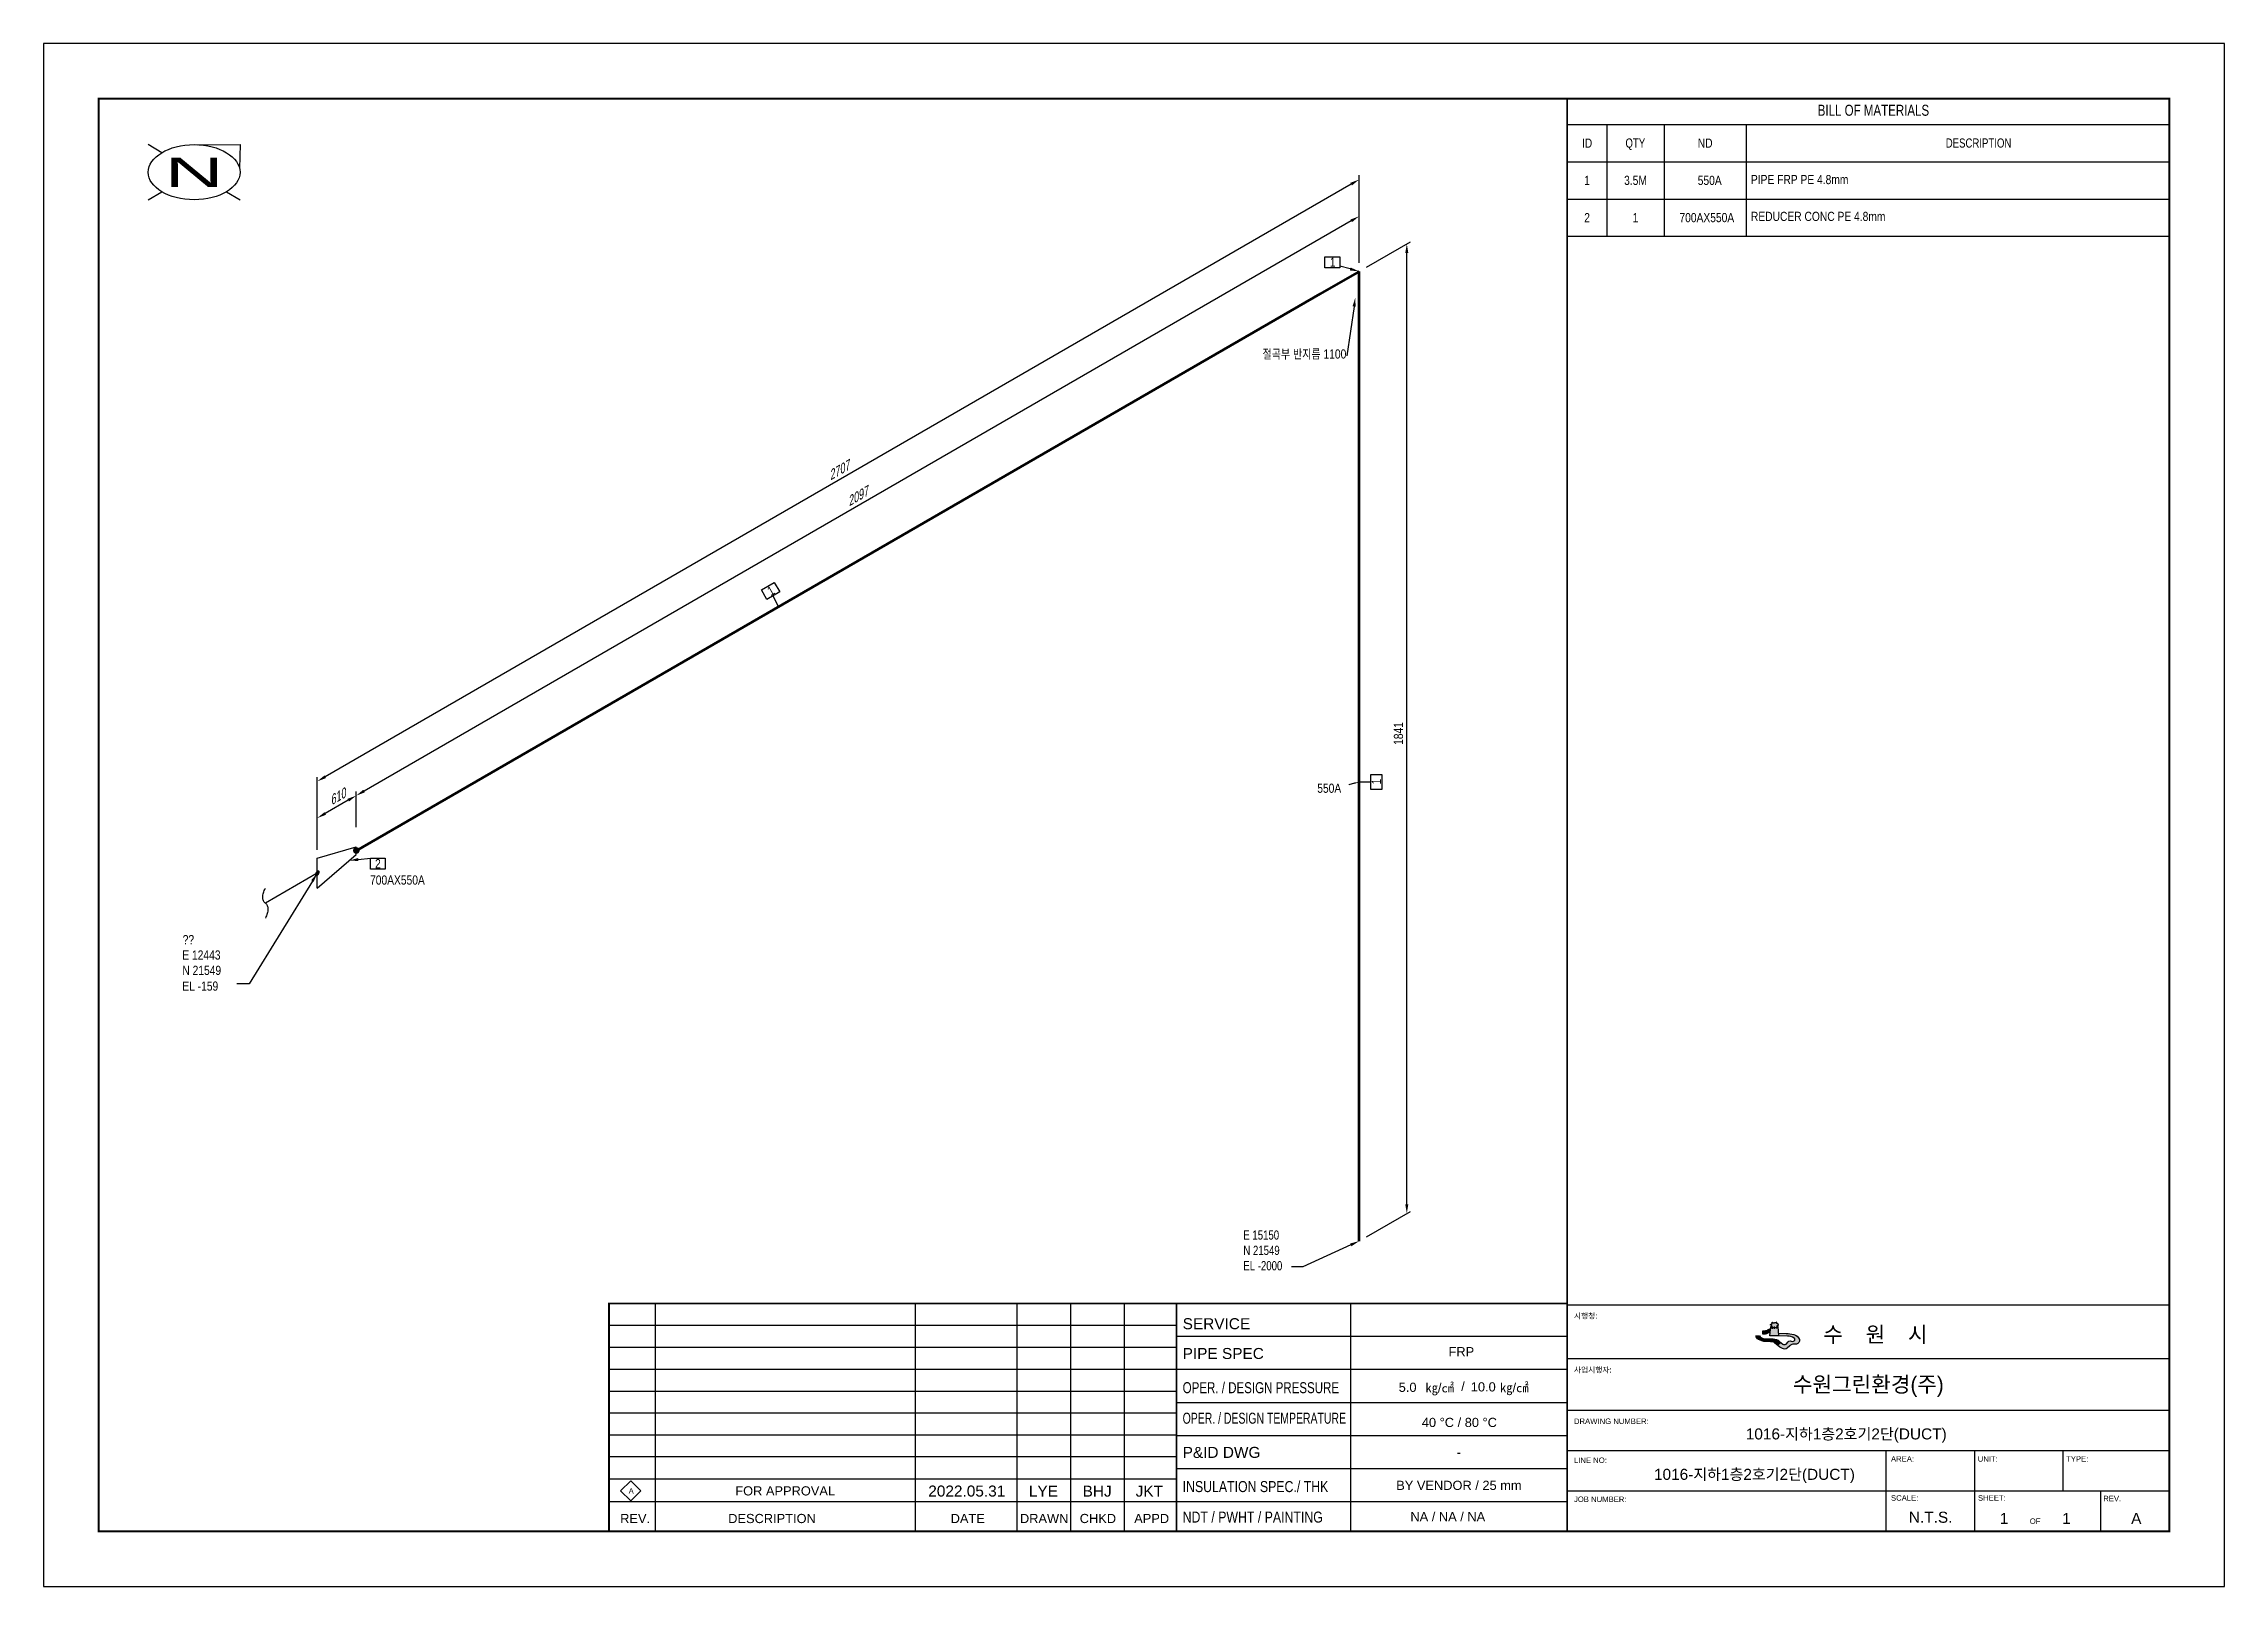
# Model space of a CAD drawing. Header units: millimetres. Extents: x 0 to 594, y 0 to 420.
import ezdxf
from ezdxf import colors
from ezdxf.entities.mleader import LeaderData, LeaderLine
from ezdxf.enums import TextEntityAlignment as Align
from ezdxf.math import Vec2, Vec3

# ---------------------------------------------------------------- set-up
doc = ezdxf.new("R2010")
doc.units = ezdxf.units.MM
doc.header["$LTSCALE"] = 0.25
doc.linetypes.add('DASHED2', pattern=[9.525, 6.35, -3.175])
for name, color, linetype in [('7', 5, 'Continuous'), ('TITLE', 7, 'Continuous'), ('기호', 4, 'Continuous'), ('연속', 7, 'DASHED2'), ('용접', 1, 'Continuous'), ('주석', 7, 'Continuous'), ('지시선', 1, 'Continuous'), ('치수', 1, 'Continuous'), ('테이블', 7, 'Continuous')]:
    doc.layers.add(name, color=color, linetype=linetype)
doc.layers.add('파이프', color=3, linetype='Continuous', lineweight=70)
doc.styles.add('AdskIsoAnnotation', font='arial.ttf', dxfattribs={"width": 0.8, "height": 1})
doc.styles.add('AdskIsoMetric', font='arial.ttf', dxfattribs={"width": 0.8, "height": 2.5})
doc.styles.add('AdskIsoMetric-30', font='arial.ttf', dxfattribs={"width": 0.8, "height": 2.5})
doc.styles.add('AdskIsoMetric30', font='arial.ttf', dxfattribs={"width": 0.8, "oblique": 30, "height": 2.5})
doc.styles.add('FF1', font='arial.ttf')
doc.styles.add('MtXpl_', font='')
doc.styles.add('RomanS', font='arial.ttf')
doc.styles.get("Standard").update_dxf_attribs({"font": 'arial.ttf'})
doc.styles.add('굴림', font='')
doc.styles.get('MtXpl_').set_extended_font_data('Gulim')
doc.styles.get('굴림').set_extended_font_data('Gulim')
doc.dimstyles.new('AdskIsoMetric', dxfattribs={"dimtxt": 2.5, "dimasz": 2.5, "dimexe": 1, "dimexo": 2, "dimgap": 0.8, "dimtad": 1, "dimdec": 0, "dimrnd": 1, "dimzin": 0, "dimdsep": 46, "dimtxsty": 'AdskIsoMetric', "dimcen": 0, "dimclrt": 7, "dimadec": 0, "dimazin": 0, "dimtfac": 1, "dimtdec": 0, "dimtmove": 1, "dimatfit": 3, "dimfxl": 0, "dimfrac": 2, "dimtolj": 1, "dimtzin": 0, "dimarcsym": 0})

# ---------------------------------------------------------------- blocks, each defined once
blk = doc.blocks.new('리듀서 CONC-2-IsoLeft')
at = {"color": 0, "linetype": 'ByBlock', "lineweight": -2, "extrusion": (0, -0.816497, -0.57735)}
for p, q in [((-0.221, 0.179), (-0.309, 0.128)), ((0.088, -0.255), (-0.309, 0.128)), ((0.442, -0.051), (-0.221, 0.179)), ((0.442, -0.051), (0.088, -0.255))]:
    blk.add_line(p, q, dxfattribs=at)
blk = doc.blocks.new('분할 표식-2-IsoLeft')
at = {"color": 0, "linetype": 'ByBlock', "lineweight": -2, "extrusion": (0, -0.816497, -0.57735)}
for p, q in [((-0.884, 0.306), (-0.884, 0.306)), ((0, 0), (-0.707, 0.408))]:
    blk.add_line(p, q, dxfattribs=at)
at = {"linetype": 'ByBlock', "extrusion": (0, 0, -1)}
for centre, start_param, end_param in [((-0.888, 0.411), 3.166366, 4.687616), ((-0.526, 0.406), 0.024424, 1.546372)]:
    blk.add_ellipse(centre, major_axis=(-0.181, 0), ratio=0.57735, start_param=start_param, end_param=end_param, dxfattribs=at)
blk = doc.blocks.new('*D12')
at = {"layer": 'Defpoints', "color": 0}
for p in [(358.32, 358), (85.15, 215.28), (85.15, 204.37)]:
    blk.add_point(p, dxfattribs=at)
at = {"layer": '치수', "color": 0, "lineweight": -2}
for p, q in [((356.15, 371.75), (87.31, 216.53)), ((358.32, 360.31), (358.32, 374.16)), ((85.15, 206.68), (85.15, 216.44))]:
    blk.add_line(p, q, dxfattribs=at)
at = {"layer": '치수', "color": 0}
for points in [[(355.95, 372.11), (356.36, 371.39), (358.32, 373)], [(87.1, 216.89), (87.52, 216.17), (85.15, 215.28)]]:
    blk.add_solid(points, dxfattribs=at)
at = {"layer": '치수', "color": 7, "insert": (221.51, 296.63), "char_height": 2.5, "attachment_point": 5, "rotation": 30, "style": 'AdskIsoMetric30'}
blk.add_mtext('\\A1;2097', dxfattribs=at)
blk = doc.blocks.new('*D13')
at = {"layer": 'Defpoints', "color": 0}
for p in [(74.54, 209.16), (85.15, 204.37), (74.54, 198.24)]:
    blk.add_point(p, dxfattribs=at)
at = {"layer": '치수', "color": 0, "lineweight": -2}
for p, q in [((82.98, 214.03), (76.7, 210.41)), ((85.15, 206.68), (85.15, 216.44)), ((74.54, 200.55), (74.54, 210.31))]:
    blk.add_line(p, q, dxfattribs=at)
at = {"layer": '치수', "color": 0}
for points in [[(82.77, 214.39), (83.19, 213.67), (85.15, 215.28)], [(76.5, 210.77), (76.91, 210.05), (74.54, 209.16)]]:
    blk.add_solid(points, dxfattribs=at)
at = {"layer": '치수', "color": 7, "insert": (79.84, 214.84), "char_height": 2.5, "attachment_point": 5, "rotation": 30, "style": 'AdskIsoMetric30'}
blk.add_mtext('\\A1;610', dxfattribs=at)
blk = doc.blocks.new('*D14')
at = {"layer": 'Defpoints', "color": 0}
for p in [(358.32, 358), (74.54, 219.16), (74.54, 198.24)]:
    blk.add_point(p, dxfattribs=at)
at = {"layer": '치수', "color": 0, "lineweight": -2}
for p, q in [((356.15, 381.75), (76.7, 220.41)), ((358.32, 360.31), (358.32, 384.16)), ((74.54, 200.55), (74.54, 220.31))]:
    blk.add_line(p, q, dxfattribs=at)
at = {"layer": '치수', "color": 0}
for points in [[(355.95, 382.11), (356.36, 381.39), (358.32, 383)], [(76.5, 220.77), (76.91, 220.05), (74.54, 219.16)]]:
    blk.add_solid(points, dxfattribs=at)
at = {"layer": '치수', "color": 7, "insert": (216.43, 303.7), "char_height": 2.5, "attachment_point": 5, "rotation": 30, "style": 'AdskIsoMetric30'}
blk.add_mtext('\\A1;2707', dxfattribs=at)
blk = doc.blocks.new('*D15')
at = {"layer": 'Defpoints', "color": 0}
for p in [(371.31, 365.5), (358.32, 358), (358.32, 94)]:
    blk.add_point(p, dxfattribs=at)
at = {"layer": '치수', "color": 0, "lineweight": -2}
for p, q in [((360.32, 359.16), (372.31, 366.08)), ((371.31, 104), (371.31, 363)), ((360.32, 95.15), (372.31, 102.08))]:
    blk.add_line(p, q, dxfattribs=at)
at = {"layer": '치수', "color": 0}
for points in [[(370.89, 363), (371.73, 363), (371.31, 365.5)], [(370.89, 104), (371.73, 104), (371.31, 101.5)]]:
    blk.add_solid(points, dxfattribs=at)
at = {"layer": '치수', "color": 7, "insert": (369.04, 232.19), "char_height": 2.5, "attachment_point": 5, "rotation": 90, "style": 'AdskIsoMetric-30'}
blk.add_mtext('\\A1;1841', dxfattribs=at)
blk = doc.blocks.new('절곡부-1-Iso2DSkew0')
at = {"color": 0, "linetype": 'ByBlock', "lineweight": -2, "extrusion": (0.707107, -0.408248, 0.57735)}
for p, q in [((0, 0), (-10.61, -6.12)), ((0, 0), (0, 0)), ((0, -12.25), (0, 0))]:
    blk.add_line(p, q, dxfattribs=at)
blk = doc.blocks.new('Weld-2-IsoLeft')
blk.add_hatch(color=256).paths.add_polyline_path([(-0.033, 0.017), (-0.027, 0.02), (-0.02, 0.022), (-0.013, 0.024), (-0.005, 0.024), (0.003, 0.024), (0.011, 0.024), (0.018, 0.022), (0.025, 0.02), (0.031, 0.017), (0.036, 0.013), (0.04, 0.009), (0.043, 0.005), (0.044, 0.001), (0.044, -0.004), (0.043, -0.008), (0.04, -0.013), (0.036, -0.017), (0.031, -0.02), (0.025, -0.023), (0.018, -0.025), (0.011, -0.027), (0.003, -0.028), (-0.005, -0.028), (-0.013, -0.027), (-0.02, -0.025), (-0.027, -0.023), (-0.033, -0.02), (-0.038, -0.017), (-0.042, -0.013), (-0.045, -0.008), (-0.046, -0.004), (-0.046, 0.001), (-0.045, 0.005), (-0.042, 0.009), (-0.038, 0.013)], is_closed=False, flags=0)
blk = doc.blocks.new('Buttweld')
at = {"lineweight": -2}
blk.add_hatch(color=0, dxfattribs=at).paths.add_polyline_path([(0.044, -0.003), (0.043, 0.005), (0.041, 0.013), (0.038, 0.02), (0.033, 0.026), (0.028, 0.032), (0.021, 0.037), (0.014, 0.04), (0.007, 0.042), (-0.001, 0.043), (-0.009, 0.042), (-0.017, 0.04), (-0.024, 0.037), (-0.03, 0.032), (-0.036, 0.026), (-0.04, 0.02), (-0.044, 0.013), (-0.046, 0.005), (-0.047, -0.003), (-0.046, -0.01), (-0.044, -0.018), (-0.04, -0.025), (-0.036, -0.032), (-0.03, -0.037), (-0.024, -0.042), (-0.017, -0.045), (-0.009, -0.047), (-0.001, -0.048), (0.007, -0.047), (0.014, -0.045), (0.021, -0.042), (0.028, -0.037), (0.033, -0.032), (0.038, -0.025), (0.041, -0.018), (0.043, -0.01)], is_closed=False, flags=0)
blk = doc.blocks.new('AnnoRect')
at = {"color": 0, "linetype": 'ByBlock', "lineweight": -2}
blk.add_wipeout([(-0.81, -0.6), (-0.81, 0.6), (0.81, 0.6), (0.81, -0.6)], dxfattribs=at)
blk.add_lwpolyline([(-0.81, -0.6), (-0.81, 0.6), (0.81, 0.6), (0.81, -0.6)], close=True, dxfattribs=at)
at = {"color": 0, "linetype": 'ByBlock', "lineweight": -2, "style": 'AdskIsoAnnotation', "width": 0.8}
blk.add_attdef('XX', text='', height=1, dxfattribs=at).set_placement((0, 0), align=Align.MIDDLE_CENTER)
blk = doc.blocks.new('수원시마크')
h = blk.add_hatch(color=5)
h.paths.add_polyline_path([(6.27, 4.13), (6.04, 6.98), (5.7, 6.98), (5.7, 7.25), (6.13, 7.29), (6.13, 7.5), (5.64, 7.81), (5.64, 8.21), (5.5, 8.21), (5.5, 8.01), (4.93, 7.98), (4.36, 8.01), (4.36, 8.21), (4.22, 8.21), (4.22, 7.81), (3.73, 7.5), (3.73, 7.29), (4.16, 7.25), (4.16, 6.98), (3.82, 6.98), (3.59, 4.13)])
h.paths.add_polyline_path([(4.76, 6.46), (4.76, 6.74), (5.1, 6.74), (5.1, 6.46)], flags=16)
h.paths.add_polyline_path([(5.41, 6.46), (5.41, 6.74), (5.75, 6.74), (5.75, 6.46)], flags=16)
h.paths.add_polyline_path([(4.45, 6.46), (4.11, 6.46), (4.11, 6.74), (4.45, 6.74)], flags=16)
h.paths.add_polyline_path([(8.83, 4.05, -0.174291), (10.75, 3.51, -0.59696), (10.82, 2.7, -0.25604), (10.22, 2.53, 0.024566), (9.63, 2.64, 0.278989), (8.96, 2.35), (8.37, 1.69, -0.298853), (7.44, 1.72), (6.79, 2.24), (5.76, 1.43), (6.54, 0.8, 0.063286), (7.28, 0.37, 0.24753), (8.73, 0.49), (9.46, 1.2, -0.193471), (10.41, 1.66), (11.45, 1.69, 0.388319), (12.37, 3.05, 0.259907), (10.64, 4.57, 0.04063), (8.4, 4.86), (6.21, 4.91), (6.27, 4.13), (6.32, 4.13)])
for color, points in [(3, [(4.54, 3.3), (1.78, 3.3, -0.16593), (0.46, 4.14), (-0.62, 4.14, 0.174295), (0.21, 3.1, 0.126792), (2.29, 2.45), (3.76, 2.41, -0.209259), (4.99, 2.06), (5.76, 1.43), (6.79, 2.24), (6.45, 2.52, 0.16522)]), (1, [(3.75, 6.08, 0.143186), (2.76, 5.78, -0.141847), (1.87, 5.57), (1.39, 5.55), (1.39, 4.73), (1.96, 4.73, 0.144474), (2.64, 4.86), (2.85, 4.99, -0.277731), (3.42, 5.19), (3.68, 5.22)])]:
    blk.add_hatch(color=color).paths.add_polyline_path(points)
at = {"color": 1}
blk.add_line((5.76, 1.43), (6.79, 2.24), dxfattribs=at)
at = {"color": 5}
for points in [[(3.59, 4.13), (3.82, 6.98), (4.16, 6.98), (4.16, 7.25), (3.73, 7.29), (3.73, 7.5), (4.22, 7.81), (4.22, 8.21), (4.36, 8.21), (4.36, 8.01), (4.93, 7.98)], [(6.27, 4.13), (6.04, 6.98), (5.7, 6.98), (5.7, 7.25), (6.13, 7.29), (6.13, 7.5), (5.64, 7.81), (5.64, 8.21), (5.5, 8.21), (5.5, 8.01), (4.93, 7.98)]]:
    blk.add_lwpolyline(points, dxfattribs=at)
for points in [[(4.11, 6.46), (4.45, 6.46), (4.45, 6.74), (4.11, 6.74)], [(4.76, 6.46), (5.1, 6.46), (5.1, 6.74), (4.76, 6.74)], [(5.75, 6.46), (5.41, 6.46), (5.41, 6.74), (5.75, 6.74)]]:
    blk.add_lwpolyline(points, close=True, dxfattribs=at)
for points in [[(6.2, 4.91), (8.4, 4.86, -0.04063), (10.64, 4.57, -0.259907), (12.37, 3.05, -0.388319), (11.45, 1.69), (10.41, 1.66, 0.193471), (9.46, 1.2), (8.73, 0.49, -0.24753), (7.28, 0.37, -0.063286), (6.54, 0.8), (4.99, 2.06, 0.209259), (3.76, 2.41), (2.29, 2.45, -0.126792), (0.21, 3.1, -0.174295), (-0.62, 4.14, -2.92713)], [(-0.62, 4.14), (0.46, 4.14, 0.16593), (1.78, 3.3), (4.54, 3.3, -0.16522), (6.45, 2.52), (7.44, 1.72, 0.298853), (8.37, 1.69), (8.96, 2.35, -0.278989), (9.63, 2.64, -0.024566), (10.22, 2.53, 0.25604), (10.82, 2.7, 0.59696), (10.75, 3.51, 0.174291), (8.83, 4.05), (6.32, 4.13), (3.59, 4.13)]]:
    blk.add_lwpolyline(points, format="xyb", dxfattribs=at)
at = {"color": 1}
blk.add_lwpolyline([(3.75, 6.08, 0.143186), (2.76, 5.78, -0.141847), (1.87, 5.57), (1.39, 5.55), (1.39, 4.73), (1.96, 4.73, 0.144474), (2.64, 4.86), (2.85, 4.99, -0.277731), (3.42, 5.19), (3.68, 5.22)], format="xyb", dxfattribs=at)
blk = doc.blocks.new('T')
at = {"layer": '지시선', "xscale": 48, "yscale": 48, "zscale": 48}
blk.add_blockref('수원시마크', (-288, -200), dxfattribs=at)

msp = doc.modelspace()

# ---------------------------------------------------------------- linework, layer by layer
at = {"color": 0, "linetype": 'ByBlock', "lineweight": 25}
for p, q in [((32.161, 390.303), (28.5, 392.5)), ((42, 392.476), (53.5, 392.5)), ((53.5, 392.5), (53.388, 386)), ((28.5, 377.5), (32.161, 379.697)), ((49.839, 379.697), (53.5, 377.5))]:
    msp.add_line(p, q, dxfattribs=at)
at = {"color": 0, "linetype": 'ByBlock', "lineweight": -2}
msp.add_line((41, 385), (41, 385), dxfattribs=at)
msp.add_line((41, 385), (41, 385), dxfattribs=at)
msp.add_line((41, 385), (41, 385), dxfattribs=at)
msp.add_line((41, 385), (41, 385), dxfattribs=at)
msp.add_line((41, 385), (41, 385), dxfattribs=at)
at = {"linetype": 'ByBlock', "lineweight": -2}
for p, q in [((166.559, 77), (166.559, 15.069)), ((237.417, 77), (237.417, 15.069)), ((265.082, 77), (265.082, 15.069)), ((279.721, 77), (279.721, 15.069)), ((294.361, 77), (294.361, 15.069)), ((356, 77), (356, 15)), ((501.921, 15), (501.921, 37)), ((526, 15), (526, 37)), ((550.079, 26), (550.079, 37)), ((560.383, 15), (560.383, 26))]:
    msp.add_line(p, q, dxfattribs=at)
for p, q in [((415, 76.69), (579, 76.69)), ((308.576, 71), (154, 71)), ((415, 68), (308.576, 68)), ((308.576, 65), (154, 65)), ((415, 62), (579, 62)), ((308.576, 59.076), (154, 59.076)), ((415, 59), (308.576, 59)), ((308.576, 53.076), (154, 53.076)), ((415, 50), (308.576, 50)), ((415, 48), (579, 48)), ((308.576, 47.152), (154, 47.152)), ((308.576, 41.152), (154, 41.152)), ((415, 41), (308.576, 41)), ((415, 37), (579, 37)), ((308.576, 35.228), (154, 35.228)), ((415, 32), (308.576, 32)), ((308.576, 29.228), (154, 29.228)), ((415, 26), (579, 26)), ((308.576, 23), (154, 23)), ((415, 23), (308.576, 23))]:
    msp.add_line(p, q)
at = {"linetype": 'ByBlock', "lineweight": -2, "const_width": 0.5}
for points in [[(415, 15), (415, 405)], [(415, 77), (154, 77), (154, 15)], [(308.576, 77), (308.576, 15.133)]]:
    msp.add_lwpolyline(points, dxfattribs=at)
at = {"color": 0, "linetype": 'ByBlock', "lineweight": 25}
msp.add_ellipse((41, 385), major_axis=(12.5, 0), ratio=0.6, dxfattribs=at)
at = {"layer": 'TITLE', "color": 7, "linetype": 'Continuous'}
msp.add_lwpolyline([(159.903, 23.261), (162.64, 25.999), (159.903, 28.737), (157.165, 25.999)], close=True, dxfattribs=at)
at = {"layer": '테이블'}
for p, q in [((415, 405), (415, 367.554)), ((415, 405), (579, 405)), ((415, 405), (579, 405)), ((415, 405), (579, 405)), ((579, 405), (579, 367.554)), ((415, 397.982), (579, 397.982)), ((415, 397.982), (579, 397.982)), ((425.82, 397.982), (425.82, 387.839)), ((425.82, 397.982), (425.82, 387.839)), ((441.389, 397.982), (441.389, 387.839)), ((441.389, 397.982), (441.389, 387.839)), ((463.759, 397.982), (463.759, 387.839)), ((463.759, 397.982), (463.759, 387.839)), ((463.759, 397.982), (463.759, 387.839)), ((415, 387.839), (579, 387.839)), ((415, 387.839), (579, 387.839)), ((415, 387.839), (579, 387.839)), ((415, 387.839), (579, 387.839)), ((415, 387.839), (579, 387.839)), ((415, 387.839), (579, 387.839)), ((425.82, 387.839), (425.82, 377.696)), ((441.389, 387.839), (441.389, 377.696)), ((463.759, 387.839), (463.759, 377.696)), ((463.759, 387.839), (463.759, 377.696)), ((415, 377.696), (579, 377.696)), ((415, 377.696), (579, 377.696)), ((425.82, 377.696), (425.82, 367.554)), ((441.389, 377.696), (441.389, 367.554)), ((463.759, 377.696), (463.759, 367.554)), ((463.759, 377.696), (463.759, 367.554)), ((415, 367.554), (579, 367.554))]:
    msp.add_line(p, q, dxfattribs=at)
at = {"layer": '파이프'}
for points in [[(347.713, 351.877), (85.146, 200.284)], [(358.319, 94), (358.319, 345.753)]]:
    msp.add_lwpolyline(points, dxfattribs=at)

# ---------------------------------------------------------------- block references
at = {"layer": '7', "xscale": 0.01912379949126055, "yscale": 0.01912379949126055, "zscale": 0.01912379949126055}
msp.add_blockref('T', (472.422, 68.207), dxfattribs=at)
at = {"layer": '기호', "xscale": 20, "yscale": 20, "zscale": 20, "rotation": 240.000000000024}
msp.add_blockref('리듀서 CONC-2-IsoLeft', (79.843, 197.222), dxfattribs=at)
at = {"layer": '연속', "xscale": 20, "yscale": 20, "zscale": 20}
for name, rotation in [('분할 표식-2-IsoLeft', 59.9999999999914), ('Weld-2-IsoLeft', 60.00000000000045)]:
    msp.add_blockref(name, (74.54, 194.16), dxfattribs=dict(at, rotation=rotation))
at = {"layer": '용접', "xscale": 20, "yscale": 20, "zscale": 20, "rotation": 180}
msp.add_blockref('Buttweld', (85.146, 200.284), dxfattribs=at)
at = {"layer": '파이프'}
msp.add_blockref('절곡부-1-Iso2DSkew0', (358.319, 358), dxfattribs=at)

# ---------------------------------------------------------------- texts
at = {"color": 0, "linetype": 'ByBlock', "lineweight": 40, "width": 2}
msp.add_text('N', height=8, dxfattribs=at).set_placement((41, 385), align=Align.MIDDLE_CENTER)
at = {"color": 7, "linetype": 'ByBlock', "lineweight": -2, "style": 'RomanS'}
for s, height, p in [('SERVICE', 3, (310.25, 70.006)), ('시행청:', 1.5, (416.837, 72.886)), ('PIPE SPEC', 3, (310.25, 61.898)), ('사업시행자:', 1.5, (416.837, 58.196)), ('DRAWING NUMBER:', 1.5, (416.837, 44.196)), ('P&ID DWG ', 3, (310.25, 34.973)), ('LINE NO:', 1.5, (416.837, 33.579)), ('AREA:', 1.5, (503.19, 33.944)), ('UNIT:', 1.5, (526.812, 33.944)), ('TYPE:', 1.5, (550.891, 33.944)), ('JOB NUMBER:', 1.5, (416.837, 22.962)), ('SCALE:', 1.5, (503.19, 23.327)), ('SHEET:', 1.5, (526.89, 23.327)), ('REV.', 1.5, (560.998, 23.16)), ('OF', 1.5, (541, 17))]:
    msp.add_text(s, height=height, dxfattribs=at).set_placement(p)
at = {"style": '굴림'}
msp.add_text('수    원    시', height=4.25599, dxfattribs=at).set_placement((484.757, 66.468))
at = {"color": 7, "style": 'AdskIsoMetric'}
for s, p in [('FRP', (382.669, 62.646)), ('5.0', (369.103, 52.946)), ('㎏/㎠', (376.378, 52.807)), ('/', (386.126, 53.202)), ('10.0', (388.732, 53.064)), ('㎏/㎠', (396.696, 52.866)), ('40 %%DC / 80 %%DC', (375.399, 43.383)), ('NA / NA / NA', (372.284, 17.73))]:
    msp.add_text(s, height=2.5, dxfattribs=at).set_placement(p)
at = {"color": 7, "linetype": 'ByBlock', "lineweight": -2, "style": 'RomanS'}
for s, width, p in [('OPER. / DESIGN PRESSURE', 0.75, (310.25, 52.589)), ('OPER. / DESIGN TEMPERATURE', 0.68, (310.25, 44.281)), ('INSULATION SPEC./ THK', 0.8, (310.25, 25.664)), ('NDT / PWHT / PAINTING', 0.8, (310.25, 17.356))]:
    msp.add_text(s, height=3, dxfattribs=dict(at, width=width)).set_placement(p)
at = {"style": '굴림'}
msp.add_text('수원그린환경(주)', height=4.256, dxfattribs=at).set_placement((497, 55), align=Align.MIDDLE_CENTER)
at = {"color": 7, "style": 'AdskIsoMetric'}
for s, p in [('-', (385.5, 36.5)), ('FOR APPROVAL', (201.988, 26)), ('BY VENDOR / 25 mm', (385.5, 27.5))]:
    msp.add_text(s, height=2.5, dxfattribs=at).set_placement(p, align=Align.MIDDLE_CENTER)
at = {"color": 7, "linetype": 'ByBlock', "lineweight": -2, "style": 'RomanS'}
for s, p in [('REV.', (161.116, 17.225)), ('DESCRIPTION', (198.401, 17.225)), ('DATE', (251.719, 17.225)), ('DRAWN', (272.53, 17.225)), ('CHKD', (287.17, 17.225)), ('APPD', (301.809, 17.225))]:
    msp.add_text(s, height=2.5, dxfattribs=at).set_placement(p, align=Align.CENTER)
at = {"color": 7, "linetype": 'ByBlock', "lineweight": -2}
msp.add_text('N.T.S.', height=3, dxfattribs=at).set_placement((514, 17.32), align=Align.CENTER)
at = {"color": 7}
for tag, p in [('1016-지하1층2호기2단(DUCT)', (491, 40)), ('1016-지하1층2호기2단(DUCT)', (466, 29)), ('2022.05.31', (251.451, 24.452)), ('LYE', (272.32, 24.424)), ('BHJ', (286.959, 24.424)), ('JKT', (301.175, 24.424)), ('1', (534, 17)), ('1', (551, 17)), ('A', (570, 17))]:
    msp.add_attdef(tag, text='', height=3, dxfattribs=at).set_placement(p, align=Align.CENTER)
at = {"layer": 'TITLE', "color": 7, "linetype": 'Continuous', "style": 'FF1'}
msp.add_text('A', height=1.495, dxfattribs=at).set_placement((159.354, 25.222))
at = {"layer": '주석', "width": 0.8}
for s, style, p in [('550A', 'AdskIsoAnnotation', (346.918, 216.043)), ('700AX550A', 'AdskIsoAnnotation', (88.918, 191.043)), ('??', 'AdskIsoAnnotation', (37.877, 174.813)), ('E 12443', 'AdskIsoAnnotation', (37.779, 170.637)), ('N 21549', 'AdskIsoAnnotation', (37.787, 166.46)), ('EL -159', 'AdskIsoAnnotation', (37.779, 162.17)), ('E 15150', 'MtXpl_', (326.779, 94.396)), ('N 21549', 'MtXpl_', (326.787, 90.22)), ('EL -2000', 'MtXpl_', (326.779, 86.043))]:
    msp.add_text(s, height=2.5, dxfattribs=dict(at, style=style)).set_placement(p)
at = {"layer": '주석', "insert": (332, 334), "char_height": 2.5, "attachment_point": 7, "style": 'AdskIsoAnnotation'}
msp.add_mtext('{\\Q0;절곡부 반지름 1100}', dxfattribs=at)
at = {"layer": '테이블', "width": 0.8}
for s, height, style, p in [('BILL OF MATERIALS', 3, 'MtXpl_', (483.23, 400.364)), ('QTY', 2.5, 'MtXpl_', (430.863, 391.689)), ('DESCRIPTION', 2.5, 'MtXpl_', (518.097, 391.692)), ('550A', 2.5, 'AdskIsoMetric', (450.548, 381.513)), ('PIPE FRP PE 4.8mm ', 2.5, 'AdskIsoMetric', (465.043, 381.744)), ('REDUCER CONC PE 4.8mm', 2.5, 'AdskIsoMetric', (465.039, 371.72)), ('700AX550A', 2.5, 'AdskIsoMetric', (445.567, 371.391))]:
    msp.add_text(s, height=height, dxfattribs=dict(at, style=style)).set_placement(p)
at = {"layer": '테이블', "char_height": 2.5, "attachment_point": 5, "style": 'AdskIsoMetric'}
for s, insert, width in [('ID', (420.41, 392.911), 7.82004), ('ID', (420.41, 392.911), 7.82004), ('ND', (452.574, 392.911), 19.37038), ('ND', (452.574, 392.911), 19.37038), ('1', (420.41, 382.768), 7.82004), ('3.5M', (433.604, 382.768), 12.56849), ('2', (420.41, 372.625), 7.82004), ('1', (433.604, 372.625), 12.56849)]:
    msp.add_mtext(s, dxfattribs=dict(at, insert=insert, width=width))

# ---------------------------------------------------------------- dimensions: what is measured, and where the dimension line sits
at = {"layer": '치수'}
for base, p1, p2, angle, text, override, picture, middle in [((74.54, 219.16), (358.319, 358), (74.54, 198.242), 210, '2707', {"dimtad": 0, "dimlfac": 8.31201, "dimtxsty": 'AdskIsoMetric30', "dimse1": 0, "dimse2": 0, "dimsd1": 0, "dimsd2": 0, "dimtmove": 1}, '*D14', (216.429, 303.697)), ((85.146, 215.284), (358.319, 358), (85.146, 204.366), 210, '2097', {"dimtad": 0, "dimlfac": 6.691678, "dimtxsty": 'AdskIsoMetric30', "dimse1": 0, "dimse2": 0, "dimsd1": 0, "dimsd2": 0, "dimtmove": 1}, '*D12', (221.513, 296.632)), ((371.31, 365.5), (358.319, 94), (358.319, 358), 90, '1841', {"dimtad": 0, "dimlfac": 6.971731, "dimtxsty": 'AdskIsoMetric-30', "dimse1": 0, "dimse2": 0, "dimsd1": 0, "dimsd2": 0, "dimtmove": 1}, '*D15', (369.043, 232.191)), ((74.54, 209.16), (85.146, 204.366), (74.54, 198.242), 210, '610', {"dimtad": 0, "dimlfac": 49.773632, "dimtxsty": 'AdskIsoMetric30', "dimse1": 0, "dimse2": 0, "dimsd1": 0, "dimsd2": 0, "dimtmove": 1}, '*D13', (79.843, 214.839))]:
    dim = msp.add_linear_dim(base=base, p1=p1, p2=p2, angle=angle, text=text, dimstyle='AdskIsoMetric', override=override, dxfattribs=at)
    dim.commit()
    dim.dimension.update_dxf_attribs({"geometry": picture, "text_midpoint": middle, "dimtype": 160})

# ---------------------------------------------------------------- leaders
at = {"layer": '주석'}
ml = msp.add_multileader_mtext('Standard', dxfattribs=at)
ml.set_content('')
ml.set_leader_properties()
ml.build(insert=Vec2(0, 0))
ml.multileader.update_dxf_attribs({"dogleg_length": 0, "arrow_head_size": 2.5})
ctx = ml.context
ctx.base_point, ctx.arrow_head_size = Vec3(353.048, 359.415), 2.5
notes = []
notes.append((ctx, [(0, (1, 1, 0), (353.048, 359.415), (-1, 0), 0, [(0, [(358.319, 358)], 0, [])])]))
ctx.mtext, ml.multileader.dxf.content_type = None, 0
ml = msp.add_multileader_mtext('Standard', dxfattribs=at)
ml.set_content('')
ml.set_leader_properties()
ml.build(insert=Vec2(0, 0))
ml.multileader.update_dxf_attribs({"dogleg_length": 0, "arrow_head_size": 2.5})
ctx = ml.context
ctx.base_point, ctx.arrow_head_size = Vec3(355, 335), 2.5
notes.append((ctx, [(0, (1, 1, 0), (355, 335), (-1, 0), 0, [(0, [(357.3, 350.934)], 0, [])])]))
ctx.mtext, ml.multileader.dxf.content_type = None, 0
ml = msp.add_multileader_mtext('Standard', dxfattribs=at)
ml.set_content('')
ml.set_leader_properties()
ml.build(insert=Vec2(0, 0))
ml.multileader.update_dxf_attribs({"dogleg_length": 0, "arrow_head_size": 0})
ctx = ml.context
ctx.base_point, ctx.arrow_head_size = Vec3(198.678, 269.659), 0
notes.append((ctx, [(0, (1, 1, 0), (198.678, 269.659), (-1, 0), 0, [(0, [(200.176, 266.696)], 0, [])])]))
ctx.mtext, ml.multileader.dxf.content_type = None, 0
ml = msp.add_multileader_mtext('Standard', dxfattribs=at)
ml.set_content('')
ml.set_leader_properties()
ml.build(insert=Vec2(0, 0))
ml.multileader.update_dxf_attribs({"dogleg_length": 0, "arrow_head_size": 1.302})
ctx = ml.context
ctx.base_point, ctx.arrow_head_size = Vec3(355.529, 218.238), 1.302
notes.append((ctx, [(0, (1, 1, 0), (355.529, 218.238), (-1, 0), 0, [(0, [(358.319, 219)], 0, [])])]))
ctx.mtext, ml.multileader.dxf.content_type = None, 0
ml = msp.add_multileader_mtext('Standard', dxfattribs=at)
ml.set_content('')
ml.set_leader_properties()
ml.build(insert=Vec2(0, 0))
ml.multileader.update_dxf_attribs({"dogleg_length": 0, "arrow_head_size": 0})
ctx = ml.context
ctx.base_point, ctx.arrow_head_size = Vec3(361.5, 219), 0
notes.append((ctx, [(0, (1, 1, 0), (361.5, 219), (-1, 0), 0, [(0, [(358.319, 219)], 0, [])])]))
ctx.mtext, ml.multileader.dxf.content_type = None, 0
ml = msp.add_multileader_mtext('Standard', dxfattribs=at)
ml.set_content('')
ml.set_leader_properties()
ml.build(insert=Vec2(0, 0))
ml.multileader.update_dxf_attribs({"dogleg_length": 0, "arrow_head_size": 2.5})
ctx = ml.context
ctx.base_point, ctx.arrow_head_size = Vec3(89, 198.252), 2.5
notes.append((ctx, [(0, (1, 1, 0), (89, 198.252), (-1, 0), 0, [(0, [(83.229, 197.603)], 0, [])])]))
ctx.mtext, ml.multileader.dxf.content_type = None, 0
ml = msp.add_multileader_mtext('Standard', dxfattribs=at)
ml.set_content('')
ml.set_leader_properties()
ml.build(insert=Vec2(0, 0))
ml.multileader.update_dxf_attribs({"dogleg_length": 3.353, "arrow_head_size": 2.5})
ctx = ml.context
ctx.base_point, ctx.arrow_head_size = Vec3(52.647, 164), 2.5
notes.append((ctx, [(0, (1, 1, 0), (56, 164), (-1, 0), 3.353, [(0, [(74.54, 194.16)], 0, [])])]))
ctx.mtext, ml.multileader.dxf.content_type = None, 0
ml = msp.add_multileader_mtext('Standard', dxfattribs=at)
ml.set_content('')
ml.set_leader_properties()
ml.build(insert=Vec2(0, 0))
ml.multileader.update_dxf_attribs({"dogleg_length": 3.062, "arrow_head_size": 2.5})
ctx = ml.context
ctx.base_point, ctx.arrow_head_size = Vec3(339.938, 87), 2.5
notes.append((ctx, [(0, (1, 1, 0), (343, 87), (-1, 0), 3.062, [(0, [(358.319, 94)], 0, [])])]))
ctx.mtext, ml.multileader.dxf.content_type = None, 0
for ctx, leaders in notes:
    for number, flags, end, landing, length, lines in leaders:
        leader = LeaderData()
        leader.index, (leader.has_last_leader_line, leader.has_dogleg_vector, leader.attachment_direction) = number, flags
        leader.last_leader_point, leader.dogleg_vector, leader.dogleg_length = Vec3(end), Vec3(landing), length
        for number, points, colour, breaks in lines:
            line = LeaderLine()
            line.index, line.vertices, line.color, line.breaks = number, Vec3.list(points), colors.encode_raw_color(colour), breaks
            leader.lines.append(line)
        ctx.leaders.append(leader)

# ---------------------------------------------------------------- next in the draw order: block references
ref = msp.add_blockref('AnnoRect', (351.024, 360.5), dxfattribs=dict(at, xscale=2.5, yscale=2.5, zscale=2.5))
ref.add_attrib('XX_001', '1', (350.351, 359.245), dxfattribs={"layer": '0', "color": 0, "linetype": 'ByBlock', "lineweight": -2, "height": 2.5, "style": 'AdskIsoAnnotation', "width": 0.8})
ref = msp.add_blockref('AnnoRect', (198, 271), dxfattribs=dict(at, xscale=2.500000000000001, yscale=2.500000000000001, zscale=2.500000000000001, rotation=29.99999999999888))
ref.add_attrib('XX_001', '1', (198.045, 269.577), dxfattribs={"layer": '0', "color": 0, "linetype": 'ByBlock', "lineweight": -2, "height": 2.5, "rotation": 30, "style": 'AdskIsoAnnotation', "width": 0.8})
ref = msp.add_blockref('AnnoRect', (363, 219), dxfattribs=dict(at, xscale=2.500000000000001, yscale=2.500000000000001, zscale=2.500000000000001, rotation=90))
ref.add_attrib('XX_001', '1', (364.255, 218.327), dxfattribs={"layer": '0', "color": 0, "linetype": 'ByBlock', "lineweight": -2, "height": 2.5, "rotation": 90, "style": 'AdskIsoAnnotation', "width": 0.8})
ref = msp.add_blockref('AnnoRect', (91.024, 196.752), dxfattribs=dict(at, xscale=2.5, yscale=2.5, zscale=2.5))
ref.add_attrib('XX_001', '2', (90.28, 195.497), dxfattribs={"layer": '0', "color": 0, "linetype": 'ByBlock', "lineweight": -2, "height": 2.5, "style": 'AdskIsoAnnotation', "width": 0.8})

# ---------------------------------------------------------------- next in the draw order: linework, layer by layer
msp.add_lwpolyline([(0, 0), (594, 0), (594, 420), (0, 420)], close=True)
at = {"const_width": 0.5}
msp.add_lwpolyline([(15, 15), (579, 15), (579, 405), (15, 405)], close=True, dxfattribs=at)

doc.saveas('drawing.dxf')
